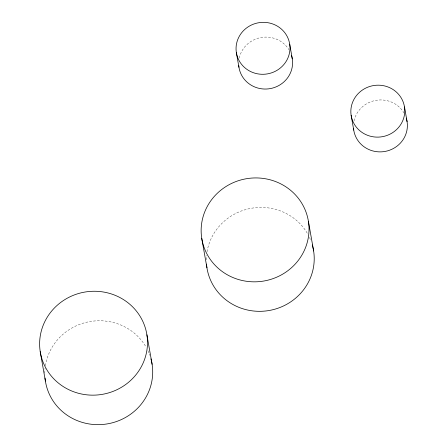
<?xml version="1.0" encoding="UTF-8"?>
<svg xmlns="http://www.w3.org/2000/svg" width="447" height="447" viewBox="0 0 447 447"><rect width="100%" height="100%" fill="white"/><g stroke="black" fill="none" stroke-linecap="round" stroke-linejoin="round"><path stroke-width="0.34" stroke-dasharray="2.23 1.68" d="M239.229 58.054A27.004 25.943 -10 0 1 261.299 37.487A27.004 25.943 -10 0 1 288.896 49.639M44.817 373.116A54.009 51.891 -10 0 1 45.091 368.177M45.41 365.719A54.009 51.891 -10 0 1 89.171 321.711A54.009 51.891 -10 0 1 145.945 346.911M147.957 350.75A54.009 51.891 -10 0 1 149.186 353.588M149.41 354.164A54.009 51.891 -10 0 1 149.84 355.326M354.024 120.891A27.004 25.943 -10 0 1 376.413 100.273A27.004 25.943 -10 0 1 404.004 113.007M206.341 259.791A54.009 51.891 -10 0 1 206.553 255.466M207.034 251.778A54.009 51.891 -10 0 1 251.013 208.324A54.009 51.891 -10 0 1 307.469 233.58M309.48 237.418A54.009 51.891 -10 0 1 310.71 240.262"/><path stroke-width="0.67" d="M404.485 106.95A27.004 25.943 -10 0 1 367.942 135.458A27.004 25.943 -10 0 1 361.008 91.059A27.004 25.943 -10 0 1 404.485 106.95L407.088 121.701M351.141 115.365L353.739 130.111M289.695 44.113A27.004 25.943 -10 0 1 253.153 72.626A27.004 25.943 -10 0 1 246.219 28.222A27.004 25.943 -10 0 1 289.695 44.113L292.293 58.864M308.43 221.466A54.009 51.891 -10 0 1 235.34 278.487A54.009 51.891 -10 0 1 221.477 189.684A54.009 51.891 -10 0 1 308.43 221.466L313.632 250.968M236.346 52.528L238.949 67.279M201.737 238.29L206.939 267.787M146.907 334.797A54.009 51.891 -10 0 1 73.816 391.812A54.009 51.891 -10 0 1 59.954 303.016A54.009 51.891 -10 0 1 146.907 334.797L152.109 364.294M40.213 351.621L45.415 381.118M291.455 55.26A27.004 25.943 -10 0 1 270.575 88.54A27.004 25.943 -10 0 1 238.732 65.435M150.946 358.863A54.009 51.891 -10 0 1 108.034 423.762A54.009 51.891 -10 0 1 45.03 378.056M406.245 118.097A27.004 25.943 -10 0 1 385.364 151.377A27.004 25.943 -10 0 1 353.521 128.272M312.302 244.939A54.009 51.891 -10 0 1 269.558 310.43A54.009 51.891 -10 0 1 206.503 264.11"/></g></svg>
